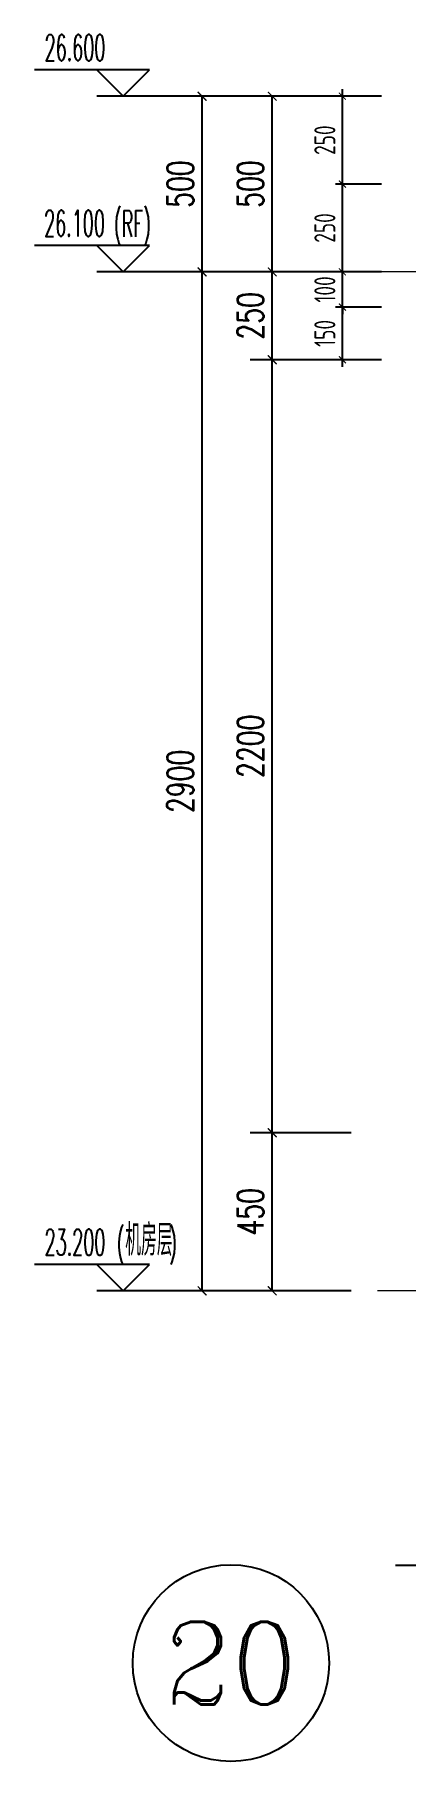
# Model space of a CAD drawing. Extents: x -1307975 to -76406, y -96289 to 379359.
# Drawn here: x -496532 to -495474, y 268584 to 273499 of the extents above; entities that cross this region are included whole.
import ezdxf
from ezdxf.enums import TextEntityAlignment as Align

# ---------------------------------------------------------------- set-up
doc = ezdxf.new("R2010")
doc.units = 0
doc.header["$LTSCALE"] = 1000
doc.linetypes.add('DOTE', pattern=[2.42, 2, -0.2, 0.02, -0.2])
doc.layers.get('0').update_dxf_attribs({"linetype": 'CONTINUOUS'})
doc.layers.get('DEFPOINTS').update_dxf_attribs({"linetype": 'CONTINUOUS'})
for name, color, linetype in [('AXIS', 3, 'CONTINUOUS'), ('DIM', 2, 'CONTINUOUS'), ('DIM_ELEV', 3, 'CONTINUOUS'), ('DIM_SYMB', 3, 'CONTINUOUS'), ('PUB_DIM', 3, 'CONTINUOUS'), ('PUB_TEXT', 2, 'CONTINUOUS')]:
    doc.layers.add(name, color=color, linetype=linetype)
doc.layers.add('AXIS_TEXT', color=7, linetype='CONTINUOUS', lineweight=20)
doc.layers.add('DOTE', color=19, linetype='DOTE', lineweight=9)
doc.styles.add('_TCH_AXIS', font='COMPLEX', dxfattribs={"bigfont": 'GBCBIG'})
doc.styles.add('_TCH_DIM', font='SIMPLEX.shx', dxfattribs={"width": 0.7, "bigfont": 'GBCBIG.shx'})
doc.styles.add('_TCH_DIM_T3', font='SIMPLEX', dxfattribs={"width": 0.705882, "bigfont": 'GBCBIG'})
doc.styles.add('TSSD_DIMENSION', font='Tssdeng.shx', dxfattribs={"width": 0.7, "bigfont": 'tssdchn.shx'})
doc.dimstyles.new('_TCH_ARCH&&25', dxfattribs={"dimtxt": 74.375, "dimasz": 25, "dimexe": 62.5, "dimexo": 75, "dimgap": 25, "dimtad": 1, "dimdec": 0, "dimzin": 0, "dimdsep": 46, "dimtxsty": '_TCH_DIM_T3', "dimblk": 'ARCHTICK', "dimcen": 0.09, "dimclrt": 7, "dimazin": 0, "dimtfac": 1, "dimtdec": 0, "dimtix": 1, "dimtmove": 2, "dimatfit": 3, "dimldrblk": 'ARCHTICK', "dimfxl": 1, "dimtolj": 1, "dimtzin": 0, "dimarcsym": 0})
doc.dimstyles.new('TSSD_20_20', dxfattribs={"dimtxt": 60, "dimasz": 20, "dimexe": 20, "dimexo": 50, "dimgap": 20, "dimtad": 1, "dimdec": 0, "dimzin": 0, "dimdsep": 46, "dimtxsty": 'TSSD_DIMENSION', "dimblk": 'ARCHTICK', "dimblk1": 'ARCHTICK', "dimblk2": 'ARCHTICK', "dimcen": 0, "dimdle": 20, "dimclrt": 7, "dimadec": 0, "dimazin": 0, "dimtfac": 1, "dimtdec": 0, "dimtix": 1, "dimtmove": 2, "dimatfit": 3, "dimfxl": 1, "dimtolj": 1, "dimtzin": 0, "dimarcsym": 0})

# ---------------------------------------------------------------- blocks, each defined once
blk = doc.blocks.new('_ArchTick')
at = {"color": 0, "linetype": 'ByBlock', "const_width": 0.15}
blk.add_lwpolyline([(-0.5, -0.5), (0.5, 0.5)], dxfattribs=at)
blk = doc.blocks.new('*D2410')
at = {"layer": 'DEFPOINTS', "color": 0, "transparency": 16777216}
for p in [(-495654, 273323.5), (-495492.7, 273323.5), (-495492.7, 273073.5)]:
    blk.add_point(p, dxfattribs=at)
at = {"layer": 'DIM', "color": 0, "lineweight": -2, "transparency": 16777216}
for p, q in [((-495542.7, 273323.5), (-495674, 273323.5)), ((-495654, 273053.5), (-495654, 273343.5)), ((-495542.7, 273073.5), (-495674, 273073.5))]:
    blk.add_line(p, q, dxfattribs=at)
at = {"layer": 'DIM', "color": 0, "lineweight": -2, "transparency": 16777216, "xscale": 20, "yscale": 20, "zscale": 20}
for p, rotation in [((-495654, 273323.5), 90), ((-495654, 273073.5), 270)]:
    blk.add_blockref('_ArchTick', p, dxfattribs=dict(at, rotation=rotation))
at = {"layer": 'DIM', "color": 7, "transparency": 16777216, "insert": (-495704, 273198.5), "char_height": 60, "attachment_point": 5, "rotation": 90, "style": 'TSSD_DIMENSION'}
blk.add_mtext('\\A1;250', dxfattribs=at)
blk = doc.blocks.new('*D2411')
at = {"layer": 'DEFPOINTS', "color": 0, "transparency": 16777216}
for p in [(-495654, 273073.5), (-495492.7, 273073.5), (-495492.7, 272823.5)]:
    blk.add_point(p, dxfattribs=at)
at = {"layer": 'DIM', "color": 0, "lineweight": -2, "transparency": 16777216}
for p, q in [((-495654, 272803.5), (-495654, 273093.5)), ((-495542.7, 273073.5), (-495674, 273073.5)), ((-495542.7, 272823.5), (-495674, 272823.5))]:
    blk.add_line(p, q, dxfattribs=at)
at = {"layer": 'DIM', "color": 0, "lineweight": -2, "transparency": 16777216, "xscale": 20, "yscale": 20, "zscale": 20}
for p, rotation in [((-495654, 273073.5), 90), ((-495654, 272823.5), 270)]:
    blk.add_blockref('_ArchTick', p, dxfattribs=dict(at, rotation=rotation))
at = {"layer": 'DIM', "color": 7, "transparency": 16777216, "insert": (-495704, 272948.5), "char_height": 60, "attachment_point": 5, "rotation": 90, "style": 'TSSD_DIMENSION'}
blk.add_mtext('\\A1;250', dxfattribs=at)
blk = doc.blocks.new('*D2412')
at = {"layer": 'DEFPOINTS', "color": 0, "transparency": 16777216}
for p in [(-495654, 272823.5), (-495492.7, 272823.5), (-495492.7, 272723.5)]:
    blk.add_point(p, dxfattribs=at)
at = {"layer": 'DIM', "color": 0, "lineweight": -2, "transparency": 16777216}
for p, q in [((-495654, 272823.5), (-495654, 272843.5)), ((-495542.7, 272823.5), (-495674, 272823.5)), ((-495654, 272723.5), (-495654, 272823.5)), ((-495542.7, 272723.5), (-495674, 272723.5)), ((-495654, 272723.5), (-495654, 272703.5))]:
    blk.add_line(p, q, dxfattribs=at)
at = {"layer": 'DIM', "color": 0, "lineweight": -2, "transparency": 16777216, "xscale": 20, "yscale": 20, "zscale": 20}
for p, rotation in [((-495654, 272823.5), 270), ((-495654, 272723.5), 90)]:
    blk.add_blockref('_ArchTick', p, dxfattribs=dict(at, rotation=rotation))
at = {"layer": 'DIM', "color": 7, "transparency": 16777216, "insert": (-495704, 272773.5), "char_height": 60, "attachment_point": 5, "rotation": 90, "style": 'TSSD_DIMENSION'}
blk.add_mtext('\\A1;100', dxfattribs=at)
blk = doc.blocks.new('*D2413')
at = {"layer": 'DEFPOINTS', "color": 0, "transparency": 16777216}
for p in [(-495654, 272723.5), (-495492.7, 272723.5), (-495492.7, 272573.5)]:
    blk.add_point(p, dxfattribs=at)
at = {"layer": 'DIM', "color": 0, "lineweight": -2, "transparency": 16777216}
for p, q in [((-495654, 272553.5), (-495654, 272743.5)), ((-495542.7, 272723.5), (-495674, 272723.5)), ((-495542.7, 272573.5), (-495674, 272573.5))]:
    blk.add_line(p, q, dxfattribs=at)
at = {"layer": 'DIM', "color": 0, "lineweight": -2, "transparency": 16777216, "xscale": 20, "yscale": 20, "zscale": 20}
for p, rotation in [((-495654, 272723.5), 90), ((-495654, 272573.5), 270)]:
    blk.add_blockref('_ArchTick', p, dxfattribs=dict(at, rotation=rotation))
at = {"layer": 'DIM', "color": 7, "transparency": 16777216, "insert": (-495704, 272648.5), "char_height": 60, "attachment_point": 5, "rotation": 90, "style": 'TSSD_DIMENSION'}
blk.add_mtext('\\A1;150', dxfattribs=at)
blk = doc.blocks.new('*D2428')
at = {"layer": 'DEFPOINTS', "color": 0, "transparency": 16777216}
for p in [(-495854, 270373.5), (-495554, 270373.5), (-495554, 269923.5)]:
    blk.add_point(p, dxfattribs=at)
at = {"layer": 'PUB_DIM', "color": 0, "lineweight": -2, "transparency": 16777216}
for p, q in [((-495629, 270373.5), (-495916.5, 270373.5)), ((-495854, 269923.5), (-495854, 270373.5)), ((-495629, 269923.5), (-495916.5, 269923.5))]:
    blk.add_line(p, q, dxfattribs=at)
at = {"layer": 'PUB_DIM', "color": 0, "lineweight": -2, "transparency": 16777216, "xscale": 25, "yscale": 25, "zscale": 25}
for p, rotation in [((-495854, 270373.5), 90), ((-495854, 269923.5), 270)]:
    blk.add_blockref('_ArchTick', p, dxfattribs=dict(at, rotation=rotation))
at = {"layer": 'PUB_DIM', "color": 7, "transparency": 16777216, "insert": (-495916.2, 270148.5), "char_height": 74.38, "attachment_point": 5, "rotation": 90, "style": '_TCH_DIM_T3'}
blk.add_mtext('\\A1;450', dxfattribs=at)
blk = doc.blocks.new('*D2429')
at = {"layer": 'DEFPOINTS', "color": 0, "transparency": 16777216}
for p in [(-495854, 272573.5), (-495554, 272573.5), (-495554, 270373.5)]:
    blk.add_point(p, dxfattribs=at)
at = {"layer": 'PUB_DIM', "color": 0, "lineweight": -2, "transparency": 16777216}
for p, q in [((-495629, 272573.5), (-495916.5, 272573.5)), ((-495854, 270373.5), (-495854, 272573.5)), ((-495629, 270373.5), (-495916.5, 270373.5))]:
    blk.add_line(p, q, dxfattribs=at)
at = {"layer": 'PUB_DIM', "color": 0, "lineweight": -2, "transparency": 16777216, "xscale": 25, "yscale": 25, "zscale": 25}
for p, rotation in [((-495854, 272573.5), 90), ((-495854, 270373.5), 270)]:
    blk.add_blockref('_ArchTick', p, dxfattribs=dict(at, rotation=rotation))
at = {"layer": 'PUB_DIM', "color": 7, "transparency": 16777216, "insert": (-495916.2, 271473.5), "char_height": 74.38, "attachment_point": 5, "rotation": 90, "style": '_TCH_DIM_T3'}
blk.add_mtext('\\A1;2200', dxfattribs=at)
blk = doc.blocks.new('*D2430')
at = {"layer": 'DEFPOINTS', "color": 0, "transparency": 16777216}
for p in [(-495854, 272823.5), (-495554, 272823.5), (-495554, 272573.5)]:
    blk.add_point(p, dxfattribs=at)
at = {"layer": 'PUB_DIM', "color": 0, "lineweight": -2, "transparency": 16777216}
for p, q in [((-495629, 272823.5), (-495916.5, 272823.5)), ((-495854, 272573.5), (-495854, 272823.5)), ((-495629, 272573.5), (-495916.5, 272573.5))]:
    blk.add_line(p, q, dxfattribs=at)
at = {"layer": 'PUB_DIM', "color": 0, "lineweight": -2, "transparency": 16777216, "xscale": 25, "yscale": 25, "zscale": 25}
for p, rotation in [((-495854, 272823.5), 90), ((-495854, 272573.5), 270)]:
    blk.add_blockref('_ArchTick', p, dxfattribs=dict(at, rotation=rotation))
at = {"layer": 'PUB_DIM', "color": 7, "transparency": 16777216, "insert": (-495916.2, 272698.5), "char_height": 74.38, "attachment_point": 5, "rotation": 90, "style": '_TCH_DIM_T3'}
blk.add_mtext('\\A1;250', dxfattribs=at)
blk = doc.blocks.new('*D2431')
at = {"layer": 'DEFPOINTS', "color": 0, "transparency": 16777216}
for p in [(-495854, 273323.5), (-495554, 273323.5), (-495554, 272823.5)]:
    blk.add_point(p, dxfattribs=at)
at = {"layer": 'PUB_DIM', "color": 0, "lineweight": -2, "transparency": 16777216}
for p, q in [((-495629, 273323.5), (-495916.5, 273323.5)), ((-495854, 272823.5), (-495854, 273323.5)), ((-495629, 272823.5), (-495916.5, 272823.5))]:
    blk.add_line(p, q, dxfattribs=at)
at = {"layer": 'PUB_DIM', "color": 0, "lineweight": -2, "transparency": 16777216, "xscale": 25, "yscale": 25, "zscale": 25}
for p, rotation in [((-495854, 273323.5), 90), ((-495854, 272823.5), 270)]:
    blk.add_blockref('_ArchTick', p, dxfattribs=dict(at, rotation=rotation))
at = {"layer": 'PUB_DIM', "color": 7, "transparency": 16777216, "insert": (-495916.2, 273073.5), "char_height": 74.38, "attachment_point": 5, "rotation": 90, "style": '_TCH_DIM_T3'}
blk.add_mtext('\\A1;500', dxfattribs=at)
blk = doc.blocks.new('*D2432')
at = {"layer": 'DEFPOINTS', "color": 0, "transparency": 16777216}
for p in [(-496054, 272823.5), (-495554, 272823.5), (-495554, 269923.5)]:
    blk.add_point(p, dxfattribs=at)
at = {"layer": 'PUB_DIM', "color": 0, "lineweight": -2, "transparency": 16777216}
for p, q in [((-495629, 272823.5), (-496116.5, 272823.5)), ((-496054, 269923.5), (-496054, 272823.5)), ((-495629, 269923.5), (-496116.5, 269923.5))]:
    blk.add_line(p, q, dxfattribs=at)
at = {"layer": 'PUB_DIM', "color": 0, "lineweight": -2, "transparency": 16777216, "xscale": 25, "yscale": 25, "zscale": 25}
for p, rotation in [((-496054, 272823.5), 90), ((-496054, 269923.5), 270)]:
    blk.add_blockref('_ArchTick', p, dxfattribs=dict(at, rotation=rotation))
at = {"layer": 'PUB_DIM', "color": 7, "transparency": 16777216, "insert": (-496116.2, 271373.5), "char_height": 74.38, "attachment_point": 5, "rotation": 90, "style": '_TCH_DIM_T3'}
blk.add_mtext('\\A1;2900', dxfattribs=at)
blk = doc.blocks.new('*D2433')
at = {"layer": 'DEFPOINTS', "color": 0, "transparency": 16777216}
for p in [(-496054, 273323.5), (-495554, 273323.5), (-495554, 272823.5)]:
    blk.add_point(p, dxfattribs=at)
at = {"layer": 'PUB_DIM', "color": 0, "lineweight": -2, "transparency": 16777216}
for p, q in [((-495629, 273323.5), (-496116.5, 273323.5)), ((-496054, 272823.5), (-496054, 273323.5)), ((-495629, 272823.5), (-496116.5, 272823.5))]:
    blk.add_line(p, q, dxfattribs=at)
at = {"layer": 'PUB_DIM', "color": 0, "lineweight": -2, "transparency": 16777216, "xscale": 25, "yscale": 25, "zscale": 25}
for p, rotation in [((-496054, 273323.5), 90), ((-496054, 272823.5), 270)]:
    blk.add_blockref('_ArchTick', p, dxfattribs=dict(at, rotation=rotation))
at = {"layer": 'PUB_DIM', "color": 7, "transparency": 16777216, "insert": (-496116.2, 273073.5), "char_height": 74.38, "attachment_point": 5, "rotation": 90, "style": '_TCH_DIM_T3'}
blk.add_mtext('\\A1;500', dxfattribs=at)

msp = doc.modelspace()

# ---------------------------------------------------------------- linework, layer by layer
at = {"layer": 'AXIS', "color": 6}
msp.add_circle((-495971.96, 268864.09), 280, dxfattribs=at)
at = {"layer": 'DIM_ELEV'}
for p, q in [((-496203.98, 273398.47), (-496531.98, 273398.47)), ((-496278.98, 273323.47), (-496353.98, 273398.47)), ((-496278.98, 273323.47), (-496203.98, 273398.47)), ((-495853.98, 273323.47), (-496353.98, 273323.47)), ((-496203.98, 272898.47), (-496531.98, 272898.47)), ((-496278.98, 272823.47), (-496353.98, 272898.47)), ((-496278.98, 272823.47), (-496203.98, 272898.47)), ((-495853.98, 272823.47), (-496353.98, 272823.47)), ((-496203.98, 269998.47), (-496531.98, 269998.47)), ((-496278.98, 269923.47), (-496353.98, 269998.47)), ((-496278.98, 269923.47), (-496203.98, 269998.47)), ((-495853.98, 269923.47), (-496353.98, 269923.47))]:
    msp.add_line(p, q, dxfattribs=at)
at = {"layer": 'DIM_SYMB'}
msp.add_lwpolyline([(-495502.79, 269142.71), (-494131.77, 269142.71), (-494112.66, 269195.21), (-494094.15, 269090.21), (-494075.52, 269142.71), (-492704.5, 269142.71)], dxfattribs=at)
at = {"layer": 'DOTE', "color": 1, "linetype": 'DOTE', "ltscale": 0.2}
for p, q in [((-492804.5, 272823.47), (-495553.98, 272823.47)), ((-492804.5, 269923.47), (-495553.98, 269923.47))]:
    msp.add_line(p, q, dxfattribs=at)

# ---------------------------------------------------------------- texts
at = {"layer": 'AXIS_TEXT', "color": 6, "style": '_TCH_AXIS'}
msp.add_text('20', height=235.421, dxfattribs=at).set_placement((-496162.54, 268746.38), (-495781.38, 268746.38), align=Align.FIT)
at = {"layer": 'PUB_TEXT', "style": '_TCH_DIM'}
for s, height, width, p in [('26.600', 74.375, 0.494118, (-496503.08, 273424.72)), ('26.100', 74.375, 0.494118, (-496504.48, 272924.72)), ('(RF)', 74.375, 0.494118, (-496305.73, 272923.49)), ('23.200', 74.375, 0.494118, (-496503.08, 270024.72)), ('(', 74.38, 0.494118, (-496297.68, 270023.49)), ('机房层', 89.362, 0.7, (-496273.18, 270023.49)), (')', 74.38, 0.494118, (-496148.07, 270023.49))]:
    msp.add_text(s, height=height, dxfattribs=dict(at, width=width)).set_placement(p)

# ---------------------------------------------------------------- dimensions: what is measured, and where the dimension line sits
at = {"layer": 'DIM'}
for p1, p2, picture, middle in [((-495492.71, 273073.47), (-495492.71, 273323.47), '*D2410', (-495703.98, 273198.47)), ((-495492.71, 272823.47), (-495492.71, 273073.47), '*D2411', (-495703.98, 272948.47)), ((-495492.71, 272723.47), (-495492.71, 272823.47), '*D2412', (-495703.98, 272773.47)), ((-495492.71, 272573.47), (-495492.71, 272723.47), '*D2413', (-495703.98, 272648.47))]:
    dim = msp.add_aligned_dim(p1=p1, p2=p2, distance=161.26, dimstyle='TSSD_20_20', dxfattribs=at)
    dim.commit()
    dim.dimension.update_dxf_attribs({"geometry": picture, "text_midpoint": middle})
at = {"layer": 'PUB_DIM'}
for p1, p2, distance, picture, middle in [((-495553.98, 272823.47), (-495553.98, 273323.47), 500, '*D2433', (-496116.17, 273073.47)), ((-495553.98, 272823.47), (-495553.98, 273323.47), 300, '*D2431', (-495916.17, 273073.47)), ((-495553.98, 269923.47), (-495553.98, 272823.47), 500, '*D2432', (-496116.17, 271373.47)), ((-495553.98, 272573.47), (-495553.98, 272823.47), 300, '*D2430', (-495916.17, 272698.47)), ((-495553.98, 270373.47), (-495553.98, 272573.47), 300, '*D2429', (-495916.17, 271473.47)), ((-495553.98, 269923.47), (-495553.98, 270373.47), 300, '*D2428', (-495916.17, 270148.47))]:
    dim = msp.add_aligned_dim(p1=p1, p2=p2, distance=distance, dimstyle='_TCH_ARCH&&25', dxfattribs=at)
    dim.commit()
    dim.dimension.update_dxf_attribs({"geometry": picture, "text_midpoint": middle})

doc.saveas('drawing.dxf')
